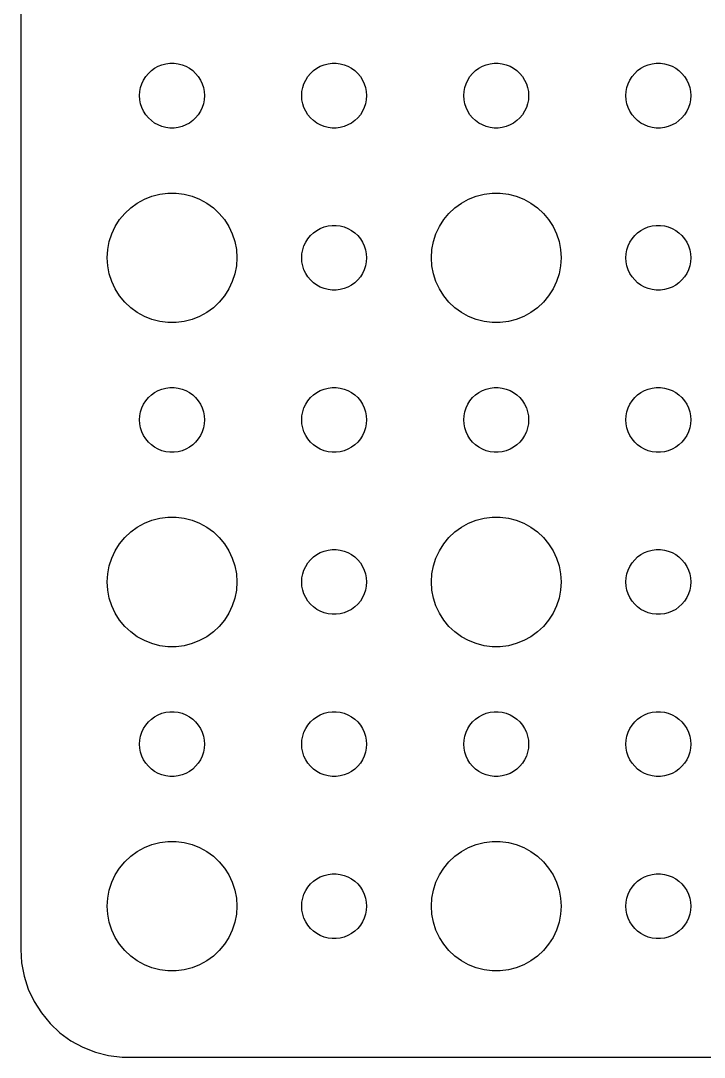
# Model space of a CAD drawing. Header units: metres. Extents: x -134 to 134, y 518 to 1078.
# Drawn here: x -134.5 to -102.87, y 746.01 to 793.97 of the extents above; entities that cross this region are included whole.
import ezdxf

# ---------------------------------------------------------------- set-up
doc = ezdxf.new("R2010")
doc.units = ezdxf.units.M

msp = doc.modelspace()

# ---------------------------------------------------------------- linework, layer by layer
for p, q in [((-134.5, 845), (-134.5, 751)), ((-128.456, 791.656), (-128.304, 791.766)), ((-128.304, 791.766), (-128.139, 791.857)), ((-128.139, 791.857), (-127.964, 791.927)), ((-127.964, 791.927), (-127.781, 791.973)), ((-127.781, 791.973), (-127.594, 791.997)), ((-127.594, 791.997), (-127.406, 791.997)), ((-127.406, 791.997), (-127.219, 791.973)), ((-127.219, 791.973), (-127.036, 791.927)), ((-127.036, 791.927), (-126.861, 791.857)), ((-126.861, 791.857), (-126.696, 791.766)), ((-126.696, 791.766), (-126.544, 791.656)), ((-120.956, 791.656), (-120.804, 791.766)), ((-120.804, 791.766), (-120.639, 791.857)), ((-120.639, 791.857), (-120.464, 791.927)), ((-120.464, 791.927), (-120.281, 791.973)), ((-120.281, 791.973), (-120.094, 791.997)), ((-120.094, 791.997), (-119.906, 791.997)), ((-119.906, 791.997), (-119.719, 791.973)), ((-119.719, 791.973), (-119.536, 791.927)), ((-119.536, 791.927), (-119.361, 791.857)), ((-119.361, 791.857), (-119.196, 791.766)), ((-119.196, 791.766), (-119.044, 791.656)), ((-113.456, 791.656), (-113.304, 791.766)), ((-113.304, 791.766), (-113.139, 791.857)), ((-113.139, 791.857), (-112.964, 791.927)), ((-112.964, 791.927), (-112.781, 791.973)), ((-112.781, 791.973), (-112.594, 791.997)), ((-112.594, 791.997), (-112.406, 791.997)), ((-112.406, 791.997), (-112.219, 791.973)), ((-112.219, 791.973), (-112.036, 791.927)), ((-112.036, 791.927), (-111.861, 791.857)), ((-111.861, 791.857), (-111.696, 791.766)), ((-111.696, 791.766), (-111.544, 791.656)), ((-105.956, 791.656), (-105.804, 791.766)), ((-105.804, 791.766), (-105.639, 791.857)), ((-105.639, 791.857), (-105.464, 791.927)), ((-105.464, 791.927), (-105.281, 791.973)), ((-105.281, 791.973), (-105.094, 791.997)), ((-105.094, 791.997), (-104.906, 791.997)), ((-104.906, 791.997), (-104.719, 791.973)), ((-104.719, 791.973), (-104.536, 791.927)), ((-104.536, 791.927), (-104.361, 791.857)), ((-104.361, 791.857), (-104.196, 791.766)), ((-104.196, 791.766), (-104.044, 791.656)), ((-128.814, 791.223), (-128.714, 791.382)), ((-128.714, 791.382), (-128.593, 791.527)), ((-128.593, 791.527), (-128.456, 791.656)), ((-126.544, 791.656), (-126.407, 791.527)), ((-126.407, 791.527), (-126.286, 791.382)), ((-126.286, 791.382), (-126.186, 791.223)), ((-121.314, 791.223), (-121.214, 791.382)), ((-121.214, 791.382), (-121.093, 791.527)), ((-121.093, 791.527), (-120.956, 791.656)), ((-119.044, 791.656), (-118.907, 791.527)), ((-118.907, 791.527), (-118.786, 791.382)), ((-118.786, 791.382), (-118.686, 791.223)), ((-113.814, 791.223), (-113.714, 791.382)), ((-113.714, 791.382), (-113.593, 791.527)), ((-113.593, 791.527), (-113.456, 791.656)), ((-111.544, 791.656), (-111.407, 791.527)), ((-111.407, 791.527), (-111.286, 791.382)), ((-111.286, 791.382), (-111.186, 791.223)), ((-106.314, 791.223), (-106.214, 791.382)), ((-106.214, 791.382), (-106.093, 791.527)), ((-106.093, 791.527), (-105.956, 791.656)), ((-104.044, 791.656), (-103.907, 791.527)), ((-103.907, 791.527), (-103.786, 791.382)), ((-103.786, 791.382), (-103.686, 791.223)), ((-128.988, 790.688), (-128.953, 790.873)), ((-128.953, 790.873), (-128.895, 791.052)), ((-128.895, 791.052), (-128.814, 791.223)), ((-126.186, 791.223), (-126.105, 791.052)), ((-126.105, 791.052), (-126.047, 790.873)), ((-126.047, 790.873), (-126.012, 790.688)), ((-121.488, 790.688), (-121.453, 790.873)), ((-121.453, 790.873), (-121.395, 791.052)), ((-121.395, 791.052), (-121.314, 791.223)), ((-118.686, 791.223), (-118.605, 791.052)), ((-118.605, 791.052), (-118.547, 790.873)), ((-118.547, 790.873), (-118.512, 790.688)), ((-113.988, 790.688), (-113.953, 790.873)), ((-113.953, 790.873), (-113.895, 791.052)), ((-113.895, 791.052), (-113.814, 791.223)), ((-111.186, 791.223), (-111.105, 791.052)), ((-111.105, 791.052), (-111.047, 790.873)), ((-111.047, 790.873), (-111.012, 790.688)), ((-106.488, 790.688), (-106.453, 790.873)), ((-106.453, 790.873), (-106.395, 791.052)), ((-106.395, 791.052), (-106.314, 791.223)), ((-103.686, 791.223), (-103.605, 791.052)), ((-103.605, 791.052), (-103.547, 790.873)), ((-103.547, 790.873), (-103.512, 790.688)), ((-129, 790.5), (-128.988, 790.688)), ((-128.988, 790.312), (-129, 790.5)), ((-126.012, 790.688), (-126, 790.5)), ((-126, 790.5), (-126.012, 790.312)), ((-121.5, 790.5), (-121.488, 790.688)), ((-121.488, 790.312), (-121.5, 790.5)), ((-118.512, 790.688), (-118.5, 790.5)), ((-118.5, 790.5), (-118.512, 790.312)), ((-114, 790.5), (-113.988, 790.688)), ((-113.988, 790.312), (-114, 790.5)), ((-111.012, 790.688), (-111, 790.5)), ((-111, 790.5), (-111.012, 790.312)), ((-106.5, 790.5), (-106.488, 790.688)), ((-106.488, 790.312), (-106.5, 790.5)), ((-103.512, 790.688), (-103.5, 790.5)), ((-103.5, 790.5), (-103.512, 790.312)), ((-128.953, 790.127), (-128.988, 790.312)), ((-128.895, 789.948), (-128.953, 790.127)), ((-128.814, 789.777), (-128.895, 789.948)), ((-126.105, 789.948), (-126.186, 789.777)), ((-126.047, 790.127), (-126.105, 789.948)), ((-126.012, 790.312), (-126.047, 790.127)), ((-121.453, 790.127), (-121.488, 790.312)), ((-121.395, 789.948), (-121.453, 790.127)), ((-121.314, 789.777), (-121.395, 789.948)), ((-118.605, 789.948), (-118.686, 789.777)), ((-118.547, 790.127), (-118.605, 789.948)), ((-118.512, 790.312), (-118.547, 790.127)), ((-113.953, 790.127), (-113.988, 790.312)), ((-113.895, 789.948), (-113.953, 790.127)), ((-113.814, 789.777), (-113.895, 789.948)), ((-111.105, 789.948), (-111.186, 789.777)), ((-111.047, 790.127), (-111.105, 789.948)), ((-111.012, 790.312), (-111.047, 790.127)), ((-106.453, 790.127), (-106.488, 790.312)), ((-106.395, 789.948), (-106.453, 790.127)), ((-106.314, 789.777), (-106.395, 789.948)), ((-103.605, 789.948), (-103.686, 789.777)), ((-103.547, 790.127), (-103.605, 789.948)), ((-103.512, 790.312), (-103.547, 790.127)), ((-128.714, 789.618), (-128.814, 789.777)), ((-128.593, 789.473), (-128.714, 789.618)), ((-128.456, 789.344), (-128.593, 789.473)), ((-126.407, 789.473), (-126.544, 789.344)), ((-126.286, 789.618), (-126.407, 789.473)), ((-126.186, 789.777), (-126.286, 789.618)), ((-121.214, 789.618), (-121.314, 789.777)), ((-121.093, 789.473), (-121.214, 789.618)), ((-120.956, 789.344), (-121.093, 789.473)), ((-118.907, 789.473), (-119.044, 789.344)), ((-118.786, 789.618), (-118.907, 789.473)), ((-118.686, 789.777), (-118.786, 789.618)), ((-113.714, 789.618), (-113.814, 789.777)), ((-113.593, 789.473), (-113.714, 789.618)), ((-113.456, 789.344), (-113.593, 789.473)), ((-111.407, 789.473), (-111.544, 789.344)), ((-111.286, 789.618), (-111.407, 789.473)), ((-111.186, 789.777), (-111.286, 789.618)), ((-106.214, 789.618), (-106.314, 789.777)), ((-106.093, 789.473), (-106.214, 789.618)), ((-105.956, 789.344), (-106.093, 789.473)), ((-103.907, 789.473), (-104.044, 789.344)), ((-103.786, 789.618), (-103.907, 789.473)), ((-103.686, 789.777), (-103.786, 789.618)), ((-128.304, 789.234), (-128.456, 789.344)), ((-128.139, 789.143), (-128.304, 789.234)), ((-127.964, 789.073), (-128.139, 789.143)), ((-127.781, 789.027), (-127.964, 789.073)), ((-127.594, 789.003), (-127.781, 789.027)), ((-127.406, 789.003), (-127.594, 789.003)), ((-127.219, 789.027), (-127.406, 789.003)), ((-127.036, 789.073), (-127.219, 789.027)), ((-126.861, 789.143), (-127.036, 789.073)), ((-126.696, 789.234), (-126.861, 789.143)), ((-126.544, 789.344), (-126.696, 789.234)), ((-120.804, 789.234), (-120.956, 789.344)), ((-120.639, 789.143), (-120.804, 789.234)), ((-120.464, 789.073), (-120.639, 789.143)), ((-120.281, 789.027), (-120.464, 789.073)), ((-120.094, 789.003), (-120.281, 789.027)), ((-119.906, 789.003), (-120.094, 789.003)), ((-119.719, 789.027), (-119.906, 789.003)), ((-119.536, 789.073), (-119.719, 789.027)), ((-119.361, 789.143), (-119.536, 789.073)), ((-119.196, 789.234), (-119.361, 789.143)), ((-119.044, 789.344), (-119.196, 789.234)), ((-113.304, 789.234), (-113.456, 789.344)), ((-113.139, 789.143), (-113.304, 789.234)), ((-112.964, 789.073), (-113.139, 789.143)), ((-112.781, 789.027), (-112.964, 789.073)), ((-112.594, 789.003), (-112.781, 789.027)), ((-112.406, 789.003), (-112.594, 789.003)), ((-112.219, 789.027), (-112.406, 789.003)), ((-112.036, 789.073), (-112.219, 789.027)), ((-111.861, 789.143), (-112.036, 789.073)), ((-111.696, 789.234), (-111.861, 789.143)), ((-111.544, 789.344), (-111.696, 789.234)), ((-105.804, 789.234), (-105.956, 789.344)), ((-105.639, 789.143), (-105.804, 789.234)), ((-105.464, 789.073), (-105.639, 789.143)), ((-105.281, 789.027), (-105.464, 789.073)), ((-105.094, 789.003), (-105.281, 789.027)), ((-104.906, 789.003), (-105.094, 789.003)), ((-104.719, 789.027), (-104.906, 789.003)), ((-104.536, 789.073), (-104.719, 789.027)), ((-104.361, 789.143), (-104.536, 789.073)), ((-104.196, 789.234), (-104.361, 789.143)), ((-104.044, 789.344), (-104.196, 789.234)), ((-129.412, 785.312), (-129.107, 785.533)), ((-129.107, 785.533), (-128.777, 785.714)), ((-128.777, 785.714), (-128.427, 785.853)), ((-128.427, 785.853), (-128.062, 785.947)), ((-128.062, 785.947), (-127.688, 785.994)), ((-127.688, 785.994), (-127.312, 785.994)), ((-127.312, 785.994), (-126.938, 785.947)), ((-126.938, 785.947), (-126.573, 785.853)), ((-126.573, 785.853), (-126.223, 785.714)), ((-126.223, 785.714), (-125.893, 785.533)), ((-125.893, 785.533), (-125.588, 785.312)), ((-114.412, 785.312), (-114.107, 785.533)), ((-114.107, 785.533), (-113.777, 785.714)), ((-113.777, 785.714), (-113.427, 785.853)), ((-113.427, 785.853), (-113.062, 785.947)), ((-113.062, 785.947), (-112.688, 785.994)), ((-112.688, 785.994), (-112.312, 785.994)), ((-112.312, 785.994), (-111.938, 785.947)), ((-111.938, 785.947), (-111.573, 785.853)), ((-111.573, 785.853), (-111.223, 785.714)), ((-111.223, 785.714), (-110.893, 785.533)), ((-110.893, 785.533), (-110.588, 785.312)), ((-129.927, 784.763), (-129.687, 785.054)), ((-129.687, 785.054), (-129.412, 785.312)), ((-125.588, 785.312), (-125.313, 785.054)), ((-125.313, 785.054), (-125.073, 784.763)), ((-114.927, 784.763), (-114.687, 785.054)), ((-114.687, 785.054), (-114.412, 785.312)), ((-110.588, 785.312), (-110.313, 785.054)), ((-110.313, 785.054), (-110.073, 784.763)), ((-130.129, 784.445), (-129.927, 784.763)), ((-125.073, 784.763), (-124.871, 784.445)), ((-115.129, 784.445), (-114.927, 784.763)), ((-110.073, 784.763), (-109.871, 784.445)), ((-130.406, 783.746), (-130.289, 784.104)), ((-130.289, 784.104), (-130.129, 784.445)), ((-124.871, 784.445), (-124.711, 784.104)), ((-124.711, 784.104), (-124.594, 783.746)), ((-121.093, 784.027), (-120.956, 784.156)), ((-120.956, 784.156), (-120.804, 784.266)), ((-120.804, 784.266), (-120.639, 784.357)), ((-120.639, 784.357), (-120.464, 784.427)), ((-120.464, 784.427), (-120.281, 784.473)), ((-120.281, 784.473), (-120.094, 784.497)), ((-120.094, 784.497), (-119.906, 784.497)), ((-119.906, 784.497), (-119.719, 784.473)), ((-119.719, 784.473), (-119.536, 784.427)), ((-119.536, 784.427), (-119.361, 784.357)), ((-119.361, 784.357), (-119.196, 784.266)), ((-119.196, 784.266), (-119.044, 784.156)), ((-119.044, 784.156), (-118.907, 784.027)), ((-115.406, 783.746), (-115.289, 784.104)), ((-115.289, 784.104), (-115.129, 784.445)), ((-109.871, 784.445), (-109.711, 784.104)), ((-109.711, 784.104), (-109.594, 783.746)), ((-106.093, 784.027), (-105.956, 784.156)), ((-105.956, 784.156), (-105.804, 784.266)), ((-105.804, 784.266), (-105.639, 784.357)), ((-105.639, 784.357), (-105.464, 784.427)), ((-105.464, 784.427), (-105.281, 784.473)), ((-105.281, 784.473), (-105.094, 784.497)), ((-105.094, 784.497), (-104.906, 784.497)), ((-104.906, 784.497), (-104.719, 784.473)), ((-104.719, 784.473), (-104.536, 784.427)), ((-104.536, 784.427), (-104.361, 784.357)), ((-104.361, 784.357), (-104.196, 784.266)), ((-104.196, 784.266), (-104.044, 784.156)), ((-104.044, 784.156), (-103.907, 784.027)), ((-130.476, 783.376), (-130.406, 783.746)), ((-124.594, 783.746), (-124.524, 783.376)), ((-121.395, 783.552), (-121.314, 783.723)), ((-121.314, 783.723), (-121.214, 783.882)), ((-121.214, 783.882), (-121.093, 784.027)), ((-118.907, 784.027), (-118.786, 783.882)), ((-118.786, 783.882), (-118.686, 783.723)), ((-118.686, 783.723), (-118.605, 783.552)), ((-115.476, 783.376), (-115.406, 783.746)), ((-109.594, 783.746), (-109.524, 783.376)), ((-106.395, 783.552), (-106.314, 783.723)), ((-106.314, 783.723), (-106.214, 783.882)), ((-106.214, 783.882), (-106.093, 784.027)), ((-103.907, 784.027), (-103.786, 783.882)), ((-103.786, 783.882), (-103.686, 783.723)), ((-103.686, 783.723), (-103.605, 783.552)), ((-130.5, 783), (-130.476, 783.376)), ((-124.524, 783.376), (-124.5, 783)), ((-121.5, 783), (-121.488, 783.188)), ((-121.488, 783.188), (-121.453, 783.373)), ((-121.453, 783.373), (-121.395, 783.552)), ((-118.605, 783.552), (-118.547, 783.373)), ((-118.547, 783.373), (-118.512, 783.188)), ((-118.512, 783.188), (-118.5, 783)), ((-115.5, 783), (-115.476, 783.376)), ((-109.524, 783.376), (-109.5, 783)), ((-106.5, 783), (-106.488, 783.188)), ((-106.488, 783.188), (-106.453, 783.373)), ((-106.453, 783.373), (-106.395, 783.552)), ((-103.605, 783.552), (-103.547, 783.373)), ((-103.547, 783.373), (-103.512, 783.188)), ((-103.512, 783.188), (-103.5, 783)), ((-130.476, 782.624), (-130.5, 783)), ((-124.5, 783), (-124.524, 782.624)), ((-121.488, 782.812), (-121.5, 783)), ((-121.453, 782.627), (-121.488, 782.812)), ((-118.512, 782.812), (-118.547, 782.627)), ((-118.5, 783), (-118.512, 782.812)), ((-115.476, 782.624), (-115.5, 783)), ((-109.5, 783), (-109.524, 782.624)), ((-106.488, 782.812), (-106.5, 783)), ((-106.453, 782.627), (-106.488, 782.812)), ((-103.512, 782.812), (-103.547, 782.627)), ((-103.5, 783), (-103.512, 782.812)), ((-130.406, 782.254), (-130.476, 782.624)), ((-130.289, 781.896), (-130.406, 782.254)), ((-124.594, 782.254), (-124.711, 781.896)), ((-124.524, 782.624), (-124.594, 782.254)), ((-121.395, 782.448), (-121.453, 782.627)), ((-121.314, 782.277), (-121.395, 782.448)), ((-121.214, 782.118), (-121.314, 782.277)), ((-118.686, 782.277), (-118.786, 782.118)), ((-118.605, 782.448), (-118.686, 782.277)), ((-118.547, 782.627), (-118.605, 782.448)), ((-115.406, 782.254), (-115.476, 782.624)), ((-115.289, 781.896), (-115.406, 782.254)), ((-109.594, 782.254), (-109.711, 781.896)), ((-109.524, 782.624), (-109.594, 782.254)), ((-106.395, 782.448), (-106.453, 782.627)), ((-106.314, 782.277), (-106.395, 782.448)), ((-106.214, 782.118), (-106.314, 782.277)), ((-103.686, 782.277), (-103.786, 782.118)), ((-103.605, 782.448), (-103.686, 782.277)), ((-103.547, 782.627), (-103.605, 782.448)), ((-130.129, 781.555), (-130.289, 781.896)), ((-124.711, 781.896), (-124.871, 781.555)), ((-121.093, 781.973), (-121.214, 782.118)), ((-120.956, 781.844), (-121.093, 781.973)), ((-120.804, 781.734), (-120.956, 781.844)), ((-120.639, 781.643), (-120.804, 781.734)), ((-119.196, 781.734), (-119.361, 781.643)), ((-119.044, 781.844), (-119.196, 781.734)), ((-118.907, 781.973), (-119.044, 781.844)), ((-118.786, 782.118), (-118.907, 781.973)), ((-115.129, 781.555), (-115.289, 781.896)), ((-109.711, 781.896), (-109.871, 781.555)), ((-106.093, 781.973), (-106.214, 782.118)), ((-105.956, 781.844), (-106.093, 781.973)), ((-105.804, 781.734), (-105.956, 781.844)), ((-105.639, 781.643), (-105.804, 781.734)), ((-104.196, 781.734), (-104.361, 781.643)), ((-104.044, 781.844), (-104.196, 781.734)), ((-103.907, 781.973), (-104.044, 781.844)), ((-103.786, 782.118), (-103.907, 781.973)), ((-129.927, 781.237), (-130.129, 781.555)), ((-129.687, 780.946), (-129.927, 781.237)), ((-125.073, 781.237), (-125.313, 780.946)), ((-124.871, 781.555), (-125.073, 781.237)), ((-120.464, 781.573), (-120.639, 781.643)), ((-120.281, 781.527), (-120.464, 781.573)), ((-120.094, 781.503), (-120.281, 781.527)), ((-119.906, 781.503), (-120.094, 781.503)), ((-119.719, 781.527), (-119.906, 781.503)), ((-119.536, 781.573), (-119.719, 781.527)), ((-119.361, 781.643), (-119.536, 781.573)), ((-114.927, 781.237), (-115.129, 781.555)), ((-114.687, 780.946), (-114.927, 781.237)), ((-110.073, 781.237), (-110.313, 780.946)), ((-109.871, 781.555), (-110.073, 781.237)), ((-105.464, 781.573), (-105.639, 781.643)), ((-105.281, 781.527), (-105.464, 781.573)), ((-105.094, 781.503), (-105.281, 781.527)), ((-104.906, 781.503), (-105.094, 781.503)), ((-104.719, 781.527), (-104.906, 781.503)), ((-104.536, 781.573), (-104.719, 781.527)), ((-104.361, 781.643), (-104.536, 781.573)), ((-129.412, 780.688), (-129.687, 780.946)), ((-125.313, 780.946), (-125.588, 780.688)), ((-114.412, 780.688), (-114.687, 780.946)), ((-110.313, 780.946), (-110.588, 780.688)), ((-129.107, 780.467), (-129.412, 780.688)), ((-128.777, 780.286), (-129.107, 780.467)), ((-128.427, 780.147), (-128.777, 780.286)), ((-126.223, 780.286), (-126.573, 780.147)), ((-125.893, 780.467), (-126.223, 780.286)), ((-125.588, 780.688), (-125.893, 780.467)), ((-114.107, 780.467), (-114.412, 780.688)), ((-113.777, 780.286), (-114.107, 780.467)), ((-113.427, 780.147), (-113.777, 780.286)), ((-111.223, 780.286), (-111.573, 780.147)), ((-110.893, 780.467), (-111.223, 780.286)), ((-110.588, 780.688), (-110.893, 780.467)), ((-128.062, 780.053), (-128.427, 780.147)), ((-127.688, 780.006), (-128.062, 780.053)), ((-127.312, 780.006), (-127.688, 780.006)), ((-126.938, 780.053), (-127.312, 780.006)), ((-126.573, 780.147), (-126.938, 780.053)), ((-113.062, 780.053), (-113.427, 780.147)), ((-112.688, 780.006), (-113.062, 780.053)), ((-112.312, 780.006), (-112.688, 780.006)), ((-111.938, 780.053), (-112.312, 780.006)), ((-111.573, 780.147), (-111.938, 780.053)), ((-128.139, 776.857), (-127.964, 776.927)), ((-127.964, 776.927), (-127.781, 776.973)), ((-127.781, 776.973), (-127.594, 776.997)), ((-127.594, 776.997), (-127.406, 776.997)), ((-127.406, 776.997), (-127.219, 776.973)), ((-127.219, 776.973), (-127.036, 776.927)), ((-127.036, 776.927), (-126.861, 776.857)), ((-120.639, 776.857), (-120.464, 776.927)), ((-120.464, 776.927), (-120.281, 776.973)), ((-120.281, 776.973), (-120.094, 776.997)), ((-120.094, 776.997), (-119.906, 776.997)), ((-119.906, 776.997), (-119.719, 776.973)), ((-119.719, 776.973), (-119.536, 776.927)), ((-119.536, 776.927), (-119.361, 776.857)), ((-113.139, 776.857), (-112.964, 776.927)), ((-112.964, 776.927), (-112.781, 776.973)), ((-112.781, 776.973), (-112.594, 776.997)), ((-112.594, 776.997), (-112.406, 776.997)), ((-112.406, 776.997), (-112.219, 776.973)), ((-112.219, 776.973), (-112.036, 776.927)), ((-112.036, 776.927), (-111.861, 776.857)), ((-105.639, 776.857), (-105.464, 776.927)), ((-105.464, 776.927), (-105.281, 776.973)), ((-105.281, 776.973), (-105.094, 776.997)), ((-105.094, 776.997), (-104.906, 776.997)), ((-104.906, 776.997), (-104.719, 776.973)), ((-104.719, 776.973), (-104.536, 776.927)), ((-104.536, 776.927), (-104.361, 776.857)), ((-128.714, 776.382), (-128.593, 776.527)), ((-128.593, 776.527), (-128.456, 776.656)), ((-128.456, 776.656), (-128.304, 776.766)), ((-128.304, 776.766), (-128.139, 776.857)), ((-126.861, 776.857), (-126.696, 776.766)), ((-126.696, 776.766), (-126.544, 776.656)), ((-126.544, 776.656), (-126.407, 776.527)), ((-126.407, 776.527), (-126.286, 776.382)), ((-121.214, 776.382), (-121.093, 776.527)), ((-121.093, 776.527), (-120.956, 776.656)), ((-120.956, 776.656), (-120.804, 776.766)), ((-120.804, 776.766), (-120.639, 776.857)), ((-119.361, 776.857), (-119.196, 776.766)), ((-119.196, 776.766), (-119.044, 776.656)), ((-119.044, 776.656), (-118.907, 776.527)), ((-118.907, 776.527), (-118.786, 776.382)), ((-113.714, 776.382), (-113.593, 776.527)), ((-113.593, 776.527), (-113.456, 776.656)), ((-113.456, 776.656), (-113.304, 776.766)), ((-113.304, 776.766), (-113.139, 776.857)), ((-111.861, 776.857), (-111.696, 776.766)), ((-111.696, 776.766), (-111.544, 776.656)), ((-111.544, 776.656), (-111.407, 776.527)), ((-111.407, 776.527), (-111.286, 776.382)), ((-106.214, 776.382), (-106.093, 776.527)), ((-106.093, 776.527), (-105.956, 776.656)), ((-105.956, 776.656), (-105.804, 776.766)), ((-105.804, 776.766), (-105.639, 776.857)), ((-104.361, 776.857), (-104.196, 776.766)), ((-104.196, 776.766), (-104.044, 776.656)), ((-104.044, 776.656), (-103.907, 776.527)), ((-103.907, 776.527), (-103.786, 776.382)), ((-128.953, 775.873), (-128.895, 776.052)), ((-128.895, 776.052), (-128.814, 776.223)), ((-128.814, 776.223), (-128.714, 776.382)), ((-126.286, 776.382), (-126.186, 776.223)), ((-126.186, 776.223), (-126.105, 776.052)), ((-126.105, 776.052), (-126.047, 775.873)), ((-121.453, 775.873), (-121.395, 776.052)), ((-121.395, 776.052), (-121.314, 776.223)), ((-121.314, 776.223), (-121.214, 776.382)), ((-118.786, 776.382), (-118.686, 776.223)), ((-118.686, 776.223), (-118.605, 776.052)), ((-118.605, 776.052), (-118.547, 775.873)), ((-113.953, 775.873), (-113.895, 776.052)), ((-113.895, 776.052), (-113.814, 776.223)), ((-113.814, 776.223), (-113.714, 776.382)), ((-111.286, 776.382), (-111.186, 776.223)), ((-111.186, 776.223), (-111.105, 776.052)), ((-111.105, 776.052), (-111.047, 775.873)), ((-106.453, 775.873), (-106.395, 776.052)), ((-106.395, 776.052), (-106.314, 776.223)), ((-106.314, 776.223), (-106.214, 776.382)), ((-103.786, 776.382), (-103.686, 776.223)), ((-103.686, 776.223), (-103.605, 776.052)), ((-103.605, 776.052), (-103.547, 775.873)), ((-129, 775.5), (-128.988, 775.688)), ((-128.988, 775.312), (-129, 775.5)), ((-128.988, 775.688), (-128.953, 775.873)), ((-126.047, 775.873), (-126.012, 775.688)), ((-126.012, 775.688), (-126, 775.5)), ((-126, 775.5), (-126.012, 775.312)), ((-121.5, 775.5), (-121.488, 775.688)), ((-121.488, 775.312), (-121.5, 775.5)), ((-121.488, 775.688), (-121.453, 775.873)), ((-118.547, 775.873), (-118.512, 775.688)), ((-118.512, 775.688), (-118.5, 775.5)), ((-118.5, 775.5), (-118.512, 775.312)), ((-114, 775.5), (-113.988, 775.688)), ((-113.988, 775.312), (-114, 775.5)), ((-113.988, 775.688), (-113.953, 775.873)), ((-111.047, 775.873), (-111.012, 775.688)), ((-111.012, 775.688), (-111, 775.5)), ((-111, 775.5), (-111.012, 775.312)), ((-106.5, 775.5), (-106.488, 775.688)), ((-106.488, 775.312), (-106.5, 775.5)), ((-106.488, 775.688), (-106.453, 775.873)), ((-103.547, 775.873), (-103.512, 775.688)), ((-103.512, 775.688), (-103.5, 775.5)), ((-103.5, 775.5), (-103.512, 775.312)), ((-128.953, 775.127), (-128.988, 775.312)), ((-128.895, 774.948), (-128.953, 775.127)), ((-126.047, 775.127), (-126.105, 774.948)), ((-126.012, 775.312), (-126.047, 775.127)), ((-121.453, 775.127), (-121.488, 775.312)), ((-121.395, 774.948), (-121.453, 775.127)), ((-118.547, 775.127), (-118.605, 774.948)), ((-118.512, 775.312), (-118.547, 775.127)), ((-113.953, 775.127), (-113.988, 775.312)), ((-113.895, 774.948), (-113.953, 775.127)), ((-111.047, 775.127), (-111.105, 774.948)), ((-111.012, 775.312), (-111.047, 775.127)), ((-106.453, 775.127), (-106.488, 775.312)), ((-106.395, 774.948), (-106.453, 775.127)), ((-103.547, 775.127), (-103.605, 774.948)), ((-103.512, 775.312), (-103.547, 775.127)), ((-128.814, 774.777), (-128.895, 774.948)), ((-128.714, 774.618), (-128.814, 774.777)), ((-128.593, 774.473), (-128.714, 774.618)), ((-126.286, 774.618), (-126.407, 774.473)), ((-126.186, 774.777), (-126.286, 774.618)), ((-126.105, 774.948), (-126.186, 774.777)), ((-121.314, 774.777), (-121.395, 774.948)), ((-121.214, 774.618), (-121.314, 774.777)), ((-121.093, 774.473), (-121.214, 774.618)), ((-118.786, 774.618), (-118.907, 774.473)), ((-118.686, 774.777), (-118.786, 774.618)), ((-118.605, 774.948), (-118.686, 774.777)), ((-113.814, 774.777), (-113.895, 774.948)), ((-113.714, 774.618), (-113.814, 774.777)), ((-113.593, 774.473), (-113.714, 774.618)), ((-111.286, 774.618), (-111.407, 774.473)), ((-111.186, 774.777), (-111.286, 774.618)), ((-111.105, 774.948), (-111.186, 774.777)), ((-106.314, 774.777), (-106.395, 774.948)), ((-106.214, 774.618), (-106.314, 774.777)), ((-106.093, 774.473), (-106.214, 774.618)), ((-103.786, 774.618), (-103.907, 774.473)), ((-103.686, 774.777), (-103.786, 774.618)), ((-103.605, 774.948), (-103.686, 774.777)), ((-128.456, 774.344), (-128.593, 774.473)), ((-128.304, 774.234), (-128.456, 774.344)), ((-128.139, 774.143), (-128.304, 774.234)), ((-127.964, 774.073), (-128.139, 774.143)), ((-127.781, 774.027), (-127.964, 774.073)), ((-127.594, 774.003), (-127.781, 774.027)), ((-127.219, 774.027), (-127.406, 774.003)), ((-127.036, 774.073), (-127.219, 774.027)), ((-126.861, 774.143), (-127.036, 774.073)), ((-126.696, 774.234), (-126.861, 774.143)), ((-126.544, 774.344), (-126.696, 774.234)), ((-126.407, 774.473), (-126.544, 774.344)), ((-120.956, 774.344), (-121.093, 774.473)), ((-120.804, 774.234), (-120.956, 774.344)), ((-120.639, 774.143), (-120.804, 774.234)), ((-120.464, 774.073), (-120.639, 774.143)), ((-120.281, 774.027), (-120.464, 774.073)), ((-120.094, 774.003), (-120.281, 774.027)), ((-119.719, 774.027), (-119.906, 774.003)), ((-119.536, 774.073), (-119.719, 774.027)), ((-119.361, 774.143), (-119.536, 774.073)), ((-119.196, 774.234), (-119.361, 774.143)), ((-119.044, 774.344), (-119.196, 774.234)), ((-118.907, 774.473), (-119.044, 774.344)), ((-113.456, 774.344), (-113.593, 774.473)), ((-113.304, 774.234), (-113.456, 774.344)), ((-113.139, 774.143), (-113.304, 774.234)), ((-112.964, 774.073), (-113.139, 774.143)), ((-112.781, 774.027), (-112.964, 774.073)), ((-112.594, 774.003), (-112.781, 774.027)), ((-112.219, 774.027), (-112.406, 774.003)), ((-112.036, 774.073), (-112.219, 774.027)), ((-111.861, 774.143), (-112.036, 774.073)), ((-111.696, 774.234), (-111.861, 774.143)), ((-111.544, 774.344), (-111.696, 774.234)), ((-111.407, 774.473), (-111.544, 774.344)), ((-105.956, 774.344), (-106.093, 774.473)), ((-105.804, 774.234), (-105.956, 774.344)), ((-105.639, 774.143), (-105.804, 774.234)), ((-105.464, 774.073), (-105.639, 774.143)), ((-105.281, 774.027), (-105.464, 774.073)), ((-105.094, 774.003), (-105.281, 774.027)), ((-104.719, 774.027), (-104.906, 774.003)), ((-104.536, 774.073), (-104.719, 774.027)), ((-104.361, 774.143), (-104.536, 774.073)), ((-104.196, 774.234), (-104.361, 774.143)), ((-104.044, 774.344), (-104.196, 774.234)), ((-103.907, 774.473), (-104.044, 774.344)), ((-127.406, 774.003), (-127.594, 774.003)), ((-119.906, 774.003), (-120.094, 774.003)), ((-112.406, 774.003), (-112.594, 774.003)), ((-104.906, 774.003), (-105.094, 774.003)), ((-129.107, 770.533), (-128.777, 770.714)), ((-128.777, 770.714), (-128.427, 770.853)), ((-128.427, 770.853), (-128.062, 770.947)), ((-128.062, 770.947), (-127.688, 770.994)), ((-127.688, 770.994), (-127.312, 770.994)), ((-127.312, 770.994), (-126.938, 770.947)), ((-126.938, 770.947), (-126.573, 770.853)), ((-126.573, 770.853), (-126.223, 770.714)), ((-126.223, 770.714), (-125.893, 770.533)), ((-114.107, 770.533), (-113.777, 770.714)), ((-113.777, 770.714), (-113.427, 770.853)), ((-113.427, 770.853), (-113.062, 770.947)), ((-113.062, 770.947), (-112.688, 770.994)), ((-112.688, 770.994), (-112.312, 770.994)), ((-112.312, 770.994), (-111.938, 770.947)), ((-111.938, 770.947), (-111.573, 770.853)), ((-111.573, 770.853), (-111.223, 770.714)), ((-111.223, 770.714), (-110.893, 770.533)), ((-129.687, 770.054), (-129.412, 770.312)), ((-129.412, 770.312), (-129.107, 770.533)), ((-125.893, 770.533), (-125.588, 770.312)), ((-125.588, 770.312), (-125.313, 770.054)), ((-114.687, 770.054), (-114.412, 770.312)), ((-114.412, 770.312), (-114.107, 770.533)), ((-110.893, 770.533), (-110.588, 770.312)), ((-110.588, 770.312), (-110.313, 770.054)), ((-130.129, 769.445), (-129.927, 769.763)), ((-129.927, 769.763), (-129.687, 770.054)), ((-125.313, 770.054), (-125.073, 769.763)), ((-125.073, 769.763), (-124.871, 769.445)), ((-115.129, 769.445), (-114.927, 769.763)), ((-114.927, 769.763), (-114.687, 770.054)), ((-110.313, 770.054), (-110.073, 769.763)), ((-110.073, 769.763), (-109.871, 769.445)), ((-130.289, 769.104), (-130.129, 769.445)), ((-124.871, 769.445), (-124.711, 769.104)), ((-120.956, 769.156), (-120.804, 769.266)), ((-120.804, 769.266), (-120.639, 769.357)), ((-120.639, 769.357), (-120.464, 769.427)), ((-120.464, 769.427), (-120.281, 769.473)), ((-120.281, 769.473), (-120.094, 769.497)), ((-120.094, 769.497), (-119.906, 769.497)), ((-119.906, 769.497), (-119.719, 769.473)), ((-119.719, 769.473), (-119.536, 769.427)), ((-119.536, 769.427), (-119.361, 769.357)), ((-119.361, 769.357), (-119.196, 769.266)), ((-119.196, 769.266), (-119.044, 769.156)), ((-115.289, 769.104), (-115.129, 769.445)), ((-109.871, 769.445), (-109.711, 769.104)), ((-105.956, 769.156), (-105.804, 769.266)), ((-105.804, 769.266), (-105.639, 769.357)), ((-105.639, 769.357), (-105.464, 769.427)), ((-105.464, 769.427), (-105.281, 769.473)), ((-105.281, 769.473), (-105.094, 769.497)), ((-105.094, 769.497), (-104.906, 769.497)), ((-104.906, 769.497), (-104.719, 769.473)), ((-104.719, 769.473), (-104.536, 769.427)), ((-104.536, 769.427), (-104.361, 769.357)), ((-104.361, 769.357), (-104.196, 769.266)), ((-104.196, 769.266), (-104.044, 769.156)), ((-130.476, 768.376), (-130.406, 768.746)), ((-130.406, 768.746), (-130.289, 769.104)), ((-124.711, 769.104), (-124.594, 768.746)), ((-124.594, 768.746), (-124.524, 768.376)), ((-121.314, 768.723), (-121.214, 768.882)), ((-121.214, 768.882), (-121.093, 769.027)), ((-121.093, 769.027), (-120.956, 769.156)), ((-119.044, 769.156), (-118.907, 769.027)), ((-118.907, 769.027), (-118.786, 768.882)), ((-118.786, 768.882), (-118.686, 768.723)), ((-115.476, 768.376), (-115.406, 768.746)), ((-115.406, 768.746), (-115.289, 769.104)), ((-109.711, 769.104), (-109.594, 768.746)), ((-109.594, 768.746), (-109.524, 768.376)), ((-106.314, 768.723), (-106.214, 768.882)), ((-106.214, 768.882), (-106.093, 769.027)), ((-106.093, 769.027), (-105.956, 769.156)), ((-104.044, 769.156), (-103.907, 769.027)), ((-103.907, 769.027), (-103.786, 768.882)), ((-103.786, 768.882), (-103.686, 768.723)), ((-130.5, 768), (-130.476, 768.376)), ((-124.524, 768.376), (-124.5, 768)), ((-121.488, 768.188), (-121.453, 768.373)), ((-121.453, 768.373), (-121.395, 768.552)), ((-121.395, 768.552), (-121.314, 768.723)), ((-118.686, 768.723), (-118.605, 768.552)), ((-118.605, 768.552), (-118.547, 768.373)), ((-118.547, 768.373), (-118.512, 768.188)), ((-115.5, 768), (-115.476, 768.376)), ((-109.524, 768.376), (-109.5, 768)), ((-106.488, 768.188), (-106.453, 768.373)), ((-106.453, 768.373), (-106.395, 768.552)), ((-106.395, 768.552), (-106.314, 768.723)), ((-103.686, 768.723), (-103.605, 768.552)), ((-103.605, 768.552), (-103.547, 768.373)), ((-103.547, 768.373), (-103.512, 768.188)), ((-130.476, 767.624), (-130.5, 768)), ((-124.5, 768), (-124.524, 767.624)), ((-121.5, 768), (-121.488, 768.188)), ((-121.488, 767.812), (-121.5, 768)), ((-121.453, 767.627), (-121.488, 767.812)), ((-118.512, 767.812), (-118.547, 767.627)), ((-118.512, 768.188), (-118.5, 768)), ((-118.5, 768), (-118.512, 767.812)), ((-115.476, 767.624), (-115.5, 768)), ((-109.5, 768), (-109.524, 767.624)), ((-106.5, 768), (-106.488, 768.188)), ((-106.488, 767.812), (-106.5, 768)), ((-106.453, 767.627), (-106.488, 767.812)), ((-103.512, 767.812), (-103.547, 767.627)), ((-103.512, 768.188), (-103.5, 768)), ((-103.5, 768), (-103.512, 767.812)), ((-130.406, 767.254), (-130.476, 767.624)), ((-124.524, 767.624), (-124.594, 767.254)), ((-121.395, 767.448), (-121.453, 767.627)), ((-121.314, 767.277), (-121.395, 767.448)), ((-118.605, 767.448), (-118.686, 767.277)), ((-118.547, 767.627), (-118.605, 767.448)), ((-115.406, 767.254), (-115.476, 767.624)), ((-109.524, 767.624), (-109.594, 767.254)), ((-106.395, 767.448), (-106.453, 767.627)), ((-106.314, 767.277), (-106.395, 767.448)), ((-103.605, 767.448), (-103.686, 767.277)), ((-103.547, 767.627), (-103.605, 767.448)), ((-130.289, 766.896), (-130.406, 767.254)), ((-130.129, 766.555), (-130.289, 766.896)), ((-124.711, 766.896), (-124.871, 766.555)), ((-124.594, 767.254), (-124.711, 766.896)), ((-121.214, 767.118), (-121.314, 767.277)), ((-121.093, 766.973), (-121.214, 767.118)), ((-120.956, 766.844), (-121.093, 766.973)), ((-120.804, 766.734), (-120.956, 766.844)), ((-119.044, 766.844), (-119.196, 766.734)), ((-118.907, 766.973), (-119.044, 766.844)), ((-118.786, 767.118), (-118.907, 766.973)), ((-118.686, 767.277), (-118.786, 767.118)), ((-115.289, 766.896), (-115.406, 767.254)), ((-115.129, 766.555), (-115.289, 766.896)), ((-109.711, 766.896), (-109.871, 766.555)), ((-109.594, 767.254), (-109.711, 766.896)), ((-106.214, 767.118), (-106.314, 767.277)), ((-106.093, 766.973), (-106.214, 767.118)), ((-105.956, 766.844), (-106.093, 766.973)), ((-105.804, 766.734), (-105.956, 766.844)), ((-104.044, 766.844), (-104.196, 766.734)), ((-103.907, 766.973), (-104.044, 766.844)), ((-103.786, 767.118), (-103.907, 766.973)), ((-103.686, 767.277), (-103.786, 767.118)), ((-129.927, 766.237), (-130.129, 766.555)), ((-124.871, 766.555), (-125.073, 766.237)), ((-120.639, 766.643), (-120.804, 766.734)), ((-120.464, 766.573), (-120.639, 766.643)), ((-120.281, 766.527), (-120.464, 766.573)), ((-120.094, 766.503), (-120.281, 766.527)), ((-119.906, 766.503), (-120.094, 766.503)), ((-119.719, 766.527), (-119.906, 766.503)), ((-119.536, 766.573), (-119.719, 766.527)), ((-119.361, 766.643), (-119.536, 766.573)), ((-119.196, 766.734), (-119.361, 766.643)), ((-114.927, 766.237), (-115.129, 766.555)), ((-109.871, 766.555), (-110.073, 766.237)), ((-105.639, 766.643), (-105.804, 766.734)), ((-105.464, 766.573), (-105.639, 766.643)), ((-105.281, 766.527), (-105.464, 766.573)), ((-105.094, 766.503), (-105.281, 766.527)), ((-104.906, 766.503), (-105.094, 766.503)), ((-104.719, 766.527), (-104.906, 766.503)), ((-104.536, 766.573), (-104.719, 766.527)), ((-104.361, 766.643), (-104.536, 766.573)), ((-104.196, 766.734), (-104.361, 766.643)), ((-129.687, 765.946), (-129.927, 766.237)), ((-129.412, 765.688), (-129.687, 765.946)), ((-125.313, 765.946), (-125.588, 765.688)), ((-125.073, 766.237), (-125.313, 765.946)), ((-114.687, 765.946), (-114.927, 766.237)), ((-114.412, 765.688), (-114.687, 765.946)), ((-110.313, 765.946), (-110.588, 765.688)), ((-110.073, 766.237), (-110.313, 765.946)), ((-129.107, 765.467), (-129.412, 765.688)), ((-128.777, 765.286), (-129.107, 765.467)), ((-125.893, 765.467), (-126.223, 765.286)), ((-125.588, 765.688), (-125.893, 765.467)), ((-114.107, 765.467), (-114.412, 765.688)), ((-113.777, 765.286), (-114.107, 765.467)), ((-110.893, 765.467), (-111.223, 765.286)), ((-110.588, 765.688), (-110.893, 765.467)), ((-128.427, 765.147), (-128.777, 765.286)), ((-128.062, 765.053), (-128.427, 765.147)), ((-127.688, 765.006), (-128.062, 765.053)), ((-127.312, 765.006), (-127.688, 765.006)), ((-126.938, 765.053), (-127.312, 765.006)), ((-126.573, 765.147), (-126.938, 765.053)), ((-126.223, 765.286), (-126.573, 765.147)), ((-113.427, 765.147), (-113.777, 765.286)), ((-113.062, 765.053), (-113.427, 765.147)), ((-112.688, 765.006), (-113.062, 765.053)), ((-112.312, 765.006), (-112.688, 765.006)), ((-111.938, 765.053), (-112.312, 765.006)), ((-111.573, 765.147), (-111.938, 765.053)), ((-111.223, 765.286), (-111.573, 765.147)), ((-128.593, 761.527), (-128.456, 761.656)), ((-128.456, 761.656), (-128.304, 761.766)), ((-128.304, 761.766), (-128.139, 761.857)), ((-128.139, 761.857), (-127.964, 761.927)), ((-127.964, 761.927), (-127.781, 761.973)), ((-127.781, 761.973), (-127.594, 761.997)), ((-127.594, 761.997), (-127.406, 761.997)), ((-127.406, 761.997), (-127.219, 761.973)), ((-127.219, 761.973), (-127.036, 761.927)), ((-127.036, 761.927), (-126.861, 761.857)), ((-126.861, 761.857), (-126.696, 761.766)), ((-126.696, 761.766), (-126.544, 761.656)), ((-126.544, 761.656), (-126.407, 761.527)), ((-121.093, 761.527), (-120.956, 761.656)), ((-120.956, 761.656), (-120.804, 761.766)), ((-120.804, 761.766), (-120.639, 761.857)), ((-120.639, 761.857), (-120.464, 761.927)), ((-120.464, 761.927), (-120.281, 761.973)), ((-120.281, 761.973), (-120.094, 761.997)), ((-120.094, 761.997), (-119.906, 761.997)), ((-119.906, 761.997), (-119.719, 761.973)), ((-119.719, 761.973), (-119.536, 761.927)), ((-119.536, 761.927), (-119.361, 761.857)), ((-119.361, 761.857), (-119.196, 761.766)), ((-119.196, 761.766), (-119.044, 761.656)), ((-119.044, 761.656), (-118.907, 761.527)), ((-113.593, 761.527), (-113.456, 761.656)), ((-113.456, 761.656), (-113.304, 761.766)), ((-113.304, 761.766), (-113.139, 761.857)), ((-113.139, 761.857), (-112.964, 761.927)), ((-112.964, 761.927), (-112.781, 761.973)), ((-112.781, 761.973), (-112.594, 761.997)), ((-112.594, 761.997), (-112.406, 761.997)), ((-112.406, 761.997), (-112.219, 761.973)), ((-112.219, 761.973), (-112.036, 761.927)), ((-112.036, 761.927), (-111.861, 761.857)), ((-111.861, 761.857), (-111.696, 761.766)), ((-111.696, 761.766), (-111.544, 761.656)), ((-111.544, 761.656), (-111.407, 761.527)), ((-106.093, 761.527), (-105.956, 761.656)), ((-105.956, 761.656), (-105.804, 761.766)), ((-105.804, 761.766), (-105.639, 761.857)), ((-105.639, 761.857), (-105.464, 761.927)), ((-105.464, 761.927), (-105.281, 761.973)), ((-105.281, 761.973), (-105.094, 761.997)), ((-105.094, 761.997), (-104.906, 761.997)), ((-104.906, 761.997), (-104.719, 761.973)), ((-104.719, 761.973), (-104.536, 761.927)), ((-104.536, 761.927), (-104.361, 761.857)), ((-104.361, 761.857), (-104.196, 761.766)), ((-104.196, 761.766), (-104.044, 761.656)), ((-104.044, 761.656), (-103.907, 761.527)), ((-128.895, 761.052), (-128.814, 761.223)), ((-128.814, 761.223), (-128.714, 761.382)), ((-128.714, 761.382), (-128.593, 761.527)), ((-126.407, 761.527), (-126.286, 761.382)), ((-126.286, 761.382), (-126.186, 761.223)), ((-126.186, 761.223), (-126.105, 761.052)), ((-121.395, 761.052), (-121.314, 761.223)), ((-121.314, 761.223), (-121.214, 761.382)), ((-121.214, 761.382), (-121.093, 761.527)), ((-118.907, 761.527), (-118.786, 761.382)), ((-118.786, 761.382), (-118.686, 761.223)), ((-118.686, 761.223), (-118.605, 761.052)), ((-113.895, 761.052), (-113.814, 761.223)), ((-113.814, 761.223), (-113.714, 761.382)), ((-113.714, 761.382), (-113.593, 761.527)), ((-111.407, 761.527), (-111.286, 761.382)), ((-111.286, 761.382), (-111.186, 761.223)), ((-111.186, 761.223), (-111.105, 761.052)), ((-106.395, 761.052), (-106.314, 761.223)), ((-106.314, 761.223), (-106.214, 761.382)), ((-106.214, 761.382), (-106.093, 761.527)), ((-103.907, 761.527), (-103.786, 761.382)), ((-103.786, 761.382), (-103.686, 761.223)), ((-103.686, 761.223), (-103.605, 761.052)), ((-129, 760.5), (-128.988, 760.688)), ((-128.988, 760.688), (-128.953, 760.873)), ((-128.953, 760.873), (-128.895, 761.052)), ((-126.105, 761.052), (-126.047, 760.873)), ((-126.047, 760.873), (-126.012, 760.688)), ((-126.012, 760.688), (-126, 760.5)), ((-121.5, 760.5), (-121.488, 760.688)), ((-121.488, 760.688), (-121.453, 760.873)), ((-121.453, 760.873), (-121.395, 761.052)), ((-118.605, 761.052), (-118.547, 760.873)), ((-118.547, 760.873), (-118.512, 760.688)), ((-118.512, 760.688), (-118.5, 760.5)), ((-114, 760.5), (-113.988, 760.688)), ((-113.988, 760.688), (-113.953, 760.873)), ((-113.953, 760.873), (-113.895, 761.052)), ((-111.105, 761.052), (-111.047, 760.873)), ((-111.047, 760.873), (-111.012, 760.688)), ((-111.012, 760.688), (-111, 760.5)), ((-106.5, 760.5), (-106.488, 760.688)), ((-106.488, 760.688), (-106.453, 760.873)), ((-106.453, 760.873), (-106.395, 761.052)), ((-103.605, 761.052), (-103.547, 760.873)), ((-103.547, 760.873), (-103.512, 760.688)), ((-103.512, 760.688), (-103.5, 760.5)), ((-128.988, 760.312), (-129, 760.5)), ((-128.953, 760.127), (-128.988, 760.312)), ((-128.895, 759.948), (-128.953, 760.127)), ((-126.047, 760.127), (-126.105, 759.948)), ((-126.012, 760.312), (-126.047, 760.127)), ((-126, 760.5), (-126.012, 760.312)), ((-121.488, 760.312), (-121.5, 760.5)), ((-121.453, 760.127), (-121.488, 760.312)), ((-121.395, 759.948), (-121.453, 760.127)), ((-118.547, 760.127), (-118.605, 759.948)), ((-118.512, 760.312), (-118.547, 760.127)), ((-118.5, 760.5), (-118.512, 760.312)), ((-113.988, 760.312), (-114, 760.5)), ((-113.953, 760.127), (-113.988, 760.312)), ((-113.895, 759.948), (-113.953, 760.127)), ((-111.047, 760.127), (-111.105, 759.948)), ((-111.012, 760.312), (-111.047, 760.127)), ((-111, 760.5), (-111.012, 760.312)), ((-106.488, 760.312), (-106.5, 760.5)), ((-106.453, 760.127), (-106.488, 760.312)), ((-106.395, 759.948), (-106.453, 760.127)), ((-103.547, 760.127), (-103.605, 759.948)), ((-103.512, 760.312), (-103.547, 760.127)), ((-103.5, 760.5), (-103.512, 760.312)), ((-128.814, 759.777), (-128.895, 759.948)), ((-128.714, 759.618), (-128.814, 759.777)), ((-126.186, 759.777), (-126.286, 759.618)), ((-126.105, 759.948), (-126.186, 759.777)), ((-121.314, 759.777), (-121.395, 759.948)), ((-121.214, 759.618), (-121.314, 759.777)), ((-118.686, 759.777), (-118.786, 759.618)), ((-118.605, 759.948), (-118.686, 759.777)), ((-113.814, 759.777), (-113.895, 759.948)), ((-113.714, 759.618), (-113.814, 759.777)), ((-111.186, 759.777), (-111.286, 759.618)), ((-111.105, 759.948), (-111.186, 759.777)), ((-106.314, 759.777), (-106.395, 759.948)), ((-106.214, 759.618), (-106.314, 759.777)), ((-103.686, 759.777), (-103.786, 759.618)), ((-103.605, 759.948), (-103.686, 759.777)), ((-128.593, 759.473), (-128.714, 759.618)), ((-128.456, 759.344), (-128.593, 759.473)), ((-128.304, 759.234), (-128.456, 759.344)), ((-128.139, 759.143), (-128.304, 759.234)), ((-126.696, 759.234), (-126.861, 759.143)), ((-126.544, 759.344), (-126.696, 759.234)), ((-126.407, 759.473), (-126.544, 759.344)), ((-126.286, 759.618), (-126.407, 759.473)), ((-121.093, 759.473), (-121.214, 759.618)), ((-120.956, 759.344), (-121.093, 759.473)), ((-120.804, 759.234), (-120.956, 759.344)), ((-120.639, 759.143), (-120.804, 759.234)), ((-119.196, 759.234), (-119.361, 759.143)), ((-119.044, 759.344), (-119.196, 759.234)), ((-118.907, 759.473), (-119.044, 759.344)), ((-118.786, 759.618), (-118.907, 759.473)), ((-113.593, 759.473), (-113.714, 759.618)), ((-113.456, 759.344), (-113.593, 759.473)), ((-113.304, 759.234), (-113.456, 759.344)), ((-113.139, 759.143), (-113.304, 759.234)), ((-111.696, 759.234), (-111.861, 759.143)), ((-111.544, 759.344), (-111.696, 759.234)), ((-111.407, 759.473), (-111.544, 759.344)), ((-111.286, 759.618), (-111.407, 759.473)), ((-106.093, 759.473), (-106.214, 759.618)), ((-105.956, 759.344), (-106.093, 759.473)), ((-105.804, 759.234), (-105.956, 759.344)), ((-105.639, 759.143), (-105.804, 759.234)), ((-104.196, 759.234), (-104.361, 759.143)), ((-104.044, 759.344), (-104.196, 759.234)), ((-103.907, 759.473), (-104.044, 759.344)), ((-103.786, 759.618), (-103.907, 759.473)), ((-127.964, 759.073), (-128.139, 759.143)), ((-127.781, 759.027), (-127.964, 759.073)), ((-127.594, 759.003), (-127.781, 759.027)), ((-127.406, 759.003), (-127.594, 759.003)), ((-127.219, 759.027), (-127.406, 759.003)), ((-127.036, 759.073), (-127.219, 759.027)), ((-126.861, 759.143), (-127.036, 759.073)), ((-120.464, 759.073), (-120.639, 759.143)), ((-120.281, 759.027), (-120.464, 759.073)), ((-120.094, 759.003), (-120.281, 759.027)), ((-119.906, 759.003), (-120.094, 759.003)), ((-119.719, 759.027), (-119.906, 759.003)), ((-119.536, 759.073), (-119.719, 759.027)), ((-119.361, 759.143), (-119.536, 759.073)), ((-112.964, 759.073), (-113.139, 759.143)), ((-112.781, 759.027), (-112.964, 759.073)), ((-112.594, 759.003), (-112.781, 759.027)), ((-112.406, 759.003), (-112.594, 759.003)), ((-112.219, 759.027), (-112.406, 759.003)), ((-112.036, 759.073), (-112.219, 759.027)), ((-111.861, 759.143), (-112.036, 759.073)), ((-105.464, 759.073), (-105.639, 759.143)), ((-105.281, 759.027), (-105.464, 759.073)), ((-105.094, 759.003), (-105.281, 759.027)), ((-104.906, 759.003), (-105.094, 759.003)), ((-104.719, 759.027), (-104.906, 759.003)), ((-104.536, 759.073), (-104.719, 759.027)), ((-104.361, 759.143), (-104.536, 759.073)), ((-128.777, 755.714), (-128.427, 755.853)), ((-128.427, 755.853), (-128.062, 755.947)), ((-128.062, 755.947), (-127.688, 755.994)), ((-127.688, 755.994), (-127.312, 755.994)), ((-127.312, 755.994), (-126.938, 755.947)), ((-126.938, 755.947), (-126.573, 755.853)), ((-126.573, 755.853), (-126.223, 755.714)), ((-113.777, 755.714), (-113.427, 755.853)), ((-113.427, 755.853), (-113.062, 755.947)), ((-113.062, 755.947), (-112.688, 755.994)), ((-112.688, 755.994), (-112.312, 755.994)), ((-112.312, 755.994), (-111.938, 755.947)), ((-111.938, 755.947), (-111.573, 755.853)), ((-111.573, 755.853), (-111.223, 755.714)), ((-129.687, 755.054), (-129.412, 755.312)), ((-129.412, 755.312), (-129.107, 755.533)), ((-129.107, 755.533), (-128.777, 755.714)), ((-126.223, 755.714), (-125.893, 755.533)), ((-125.893, 755.533), (-125.588, 755.312)), ((-125.588, 755.312), (-125.313, 755.054)), ((-114.687, 755.054), (-114.412, 755.312)), ((-114.412, 755.312), (-114.107, 755.533)), ((-114.107, 755.533), (-113.777, 755.714)), ((-111.223, 755.714), (-110.893, 755.533)), ((-110.893, 755.533), (-110.588, 755.312)), ((-110.588, 755.312), (-110.313, 755.054)), ((-129.927, 754.763), (-129.687, 755.054)), ((-125.313, 755.054), (-125.073, 754.763)), ((-114.927, 754.763), (-114.687, 755.054)), ((-110.313, 755.054), (-110.073, 754.763)), ((-130.289, 754.104), (-130.129, 754.445)), ((-130.129, 754.445), (-129.927, 754.763)), ((-125.073, 754.763), (-124.871, 754.445)), ((-124.871, 754.445), (-124.711, 754.104)), ((-120.804, 754.266), (-120.639, 754.357)), ((-120.639, 754.357), (-120.464, 754.427)), ((-120.464, 754.427), (-120.281, 754.473)), ((-120.281, 754.473), (-120.094, 754.497)), ((-120.094, 754.497), (-119.906, 754.497)), ((-119.906, 754.497), (-119.719, 754.473)), ((-119.719, 754.473), (-119.536, 754.427)), ((-119.536, 754.427), (-119.361, 754.357)), ((-119.361, 754.357), (-119.196, 754.266)), ((-115.289, 754.104), (-115.129, 754.445)), ((-115.129, 754.445), (-114.927, 754.763)), ((-110.073, 754.763), (-109.871, 754.445)), ((-109.871, 754.445), (-109.711, 754.104)), ((-105.804, 754.266), (-105.639, 754.357)), ((-105.639, 754.357), (-105.464, 754.427)), ((-105.464, 754.427), (-105.281, 754.473)), ((-105.281, 754.473), (-105.094, 754.497)), ((-105.094, 754.497), (-104.906, 754.497)), ((-104.906, 754.497), (-104.719, 754.473)), ((-104.719, 754.473), (-104.536, 754.427)), ((-104.536, 754.427), (-104.361, 754.357)), ((-104.361, 754.357), (-104.196, 754.266)), ((-130.406, 753.746), (-130.289, 754.104)), ((-124.711, 754.104), (-124.594, 753.746)), ((-121.314, 753.723), (-121.214, 753.882)), ((-121.214, 753.882), (-121.093, 754.027)), ((-121.093, 754.027), (-120.956, 754.156)), ((-120.956, 754.156), (-120.804, 754.266)), ((-119.196, 754.266), (-119.044, 754.156)), ((-119.044, 754.156), (-118.907, 754.027)), ((-118.907, 754.027), (-118.786, 753.882)), ((-118.786, 753.882), (-118.686, 753.723)), ((-115.406, 753.746), (-115.289, 754.104)), ((-109.711, 754.104), (-109.594, 753.746)), ((-106.314, 753.723), (-106.214, 753.882)), ((-106.214, 753.882), (-106.093, 754.027)), ((-106.093, 754.027), (-105.956, 754.156)), ((-105.956, 754.156), (-105.804, 754.266)), ((-104.196, 754.266), (-104.044, 754.156)), ((-104.044, 754.156), (-103.907, 754.027)), ((-103.907, 754.027), (-103.786, 753.882)), ((-103.786, 753.882), (-103.686, 753.723)), ((-130.476, 753.376), (-130.406, 753.746)), ((-124.594, 753.746), (-124.524, 753.376)), ((-121.453, 753.373), (-121.395, 753.552)), ((-121.395, 753.552), (-121.314, 753.723)), ((-118.686, 753.723), (-118.605, 753.552)), ((-118.605, 753.552), (-118.547, 753.373)), ((-115.476, 753.376), (-115.406, 753.746)), ((-109.594, 753.746), (-109.524, 753.376)), ((-106.453, 753.373), (-106.395, 753.552)), ((-106.395, 753.552), (-106.314, 753.723)), ((-103.686, 753.723), (-103.605, 753.552)), ((-103.605, 753.552), (-103.547, 753.373)), ((-130.5, 753), (-130.476, 753.376)), ((-130.476, 752.624), (-130.5, 753)), ((-124.524, 753.376), (-124.5, 753)), ((-124.5, 753), (-124.524, 752.624)), ((-121.5, 753), (-121.488, 753.188)), ((-121.488, 752.812), (-121.5, 753)), ((-121.488, 753.188), (-121.453, 753.373)), ((-118.547, 753.373), (-118.512, 753.188)), ((-118.512, 753.188), (-118.5, 753)), ((-118.5, 753), (-118.512, 752.812)), ((-115.5, 753), (-115.476, 753.376)), ((-115.476, 752.624), (-115.5, 753)), ((-109.524, 753.376), (-109.5, 753)), ((-109.5, 753), (-109.524, 752.624)), ((-106.5, 753), (-106.488, 753.188)), ((-106.488, 752.812), (-106.5, 753)), ((-106.488, 753.188), (-106.453, 753.373)), ((-103.547, 753.373), (-103.512, 753.188)), ((-103.512, 753.188), (-103.5, 753)), ((-103.5, 753), (-103.512, 752.812)), ((-130.406, 752.254), (-130.476, 752.624)), ((-124.524, 752.624), (-124.594, 752.254)), ((-121.453, 752.627), (-121.488, 752.812)), ((-121.395, 752.448), (-121.453, 752.627)), ((-121.314, 752.277), (-121.395, 752.448)), ((-118.605, 752.448), (-118.686, 752.277)), ((-118.547, 752.627), (-118.605, 752.448)), ((-118.512, 752.812), (-118.547, 752.627)), ((-115.406, 752.254), (-115.476, 752.624)), ((-109.524, 752.624), (-109.594, 752.254)), ((-106.453, 752.627), (-106.488, 752.812)), ((-106.395, 752.448), (-106.453, 752.627)), ((-106.314, 752.277), (-106.395, 752.448)), ((-103.605, 752.448), (-103.686, 752.277)), ((-103.547, 752.627), (-103.605, 752.448)), ((-103.512, 752.812), (-103.547, 752.627)), ((-130.289, 751.896), (-130.406, 752.254)), ((-124.594, 752.254), (-124.711, 751.896)), ((-121.214, 752.118), (-121.314, 752.277)), ((-121.093, 751.973), (-121.214, 752.118)), ((-120.956, 751.844), (-121.093, 751.973)), ((-118.907, 751.973), (-119.044, 751.844)), ((-118.786, 752.118), (-118.907, 751.973)), ((-118.686, 752.277), (-118.786, 752.118)), ((-115.289, 751.896), (-115.406, 752.254)), ((-109.594, 752.254), (-109.711, 751.896)), ((-106.214, 752.118), (-106.314, 752.277)), ((-106.093, 751.973), (-106.214, 752.118)), ((-105.956, 751.844), (-106.093, 751.973)), ((-103.907, 751.973), (-104.044, 751.844)), ((-103.786, 752.118), (-103.907, 751.973)), ((-103.686, 752.277), (-103.786, 752.118)), ((-130.129, 751.555), (-130.289, 751.896)), ((-129.927, 751.237), (-130.129, 751.555)), ((-124.871, 751.555), (-125.073, 751.237)), ((-124.711, 751.896), (-124.871, 751.555)), ((-120.804, 751.734), (-120.956, 751.844)), ((-120.639, 751.643), (-120.804, 751.734)), ((-120.464, 751.573), (-120.639, 751.643)), ((-120.281, 751.527), (-120.464, 751.573)), ((-120.094, 751.503), (-120.281, 751.527)), ((-119.906, 751.503), (-120.094, 751.503)), ((-119.719, 751.527), (-119.906, 751.503)), ((-119.536, 751.573), (-119.719, 751.527)), ((-119.361, 751.643), (-119.536, 751.573)), ((-119.196, 751.734), (-119.361, 751.643)), ((-119.044, 751.844), (-119.196, 751.734)), ((-115.129, 751.555), (-115.289, 751.896)), ((-114.927, 751.237), (-115.129, 751.555)), ((-109.871, 751.555), (-110.073, 751.237)), ((-109.711, 751.896), (-109.871, 751.555)), ((-105.804, 751.734), (-105.956, 751.844)), ((-105.639, 751.643), (-105.804, 751.734)), ((-105.464, 751.573), (-105.639, 751.643)), ((-105.281, 751.527), (-105.464, 751.573)), ((-105.094, 751.503), (-105.281, 751.527)), ((-104.906, 751.503), (-105.094, 751.503)), ((-104.719, 751.527), (-104.906, 751.503)), ((-104.536, 751.573), (-104.719, 751.527)), ((-104.361, 751.643), (-104.536, 751.573)), ((-104.196, 751.734), (-104.361, 751.643)), ((-104.044, 751.844), (-104.196, 751.734)), ((-134.5, 751), (-134.461, 750.373)), ((-129.687, 750.946), (-129.927, 751.237)), ((-125.073, 751.237), (-125.313, 750.946)), ((-114.687, 750.946), (-114.927, 751.237)), ((-110.073, 751.237), (-110.313, 750.946)), ((-129.412, 750.688), (-129.687, 750.946)), ((-129.107, 750.467), (-129.412, 750.688)), ((-125.588, 750.688), (-125.893, 750.467)), ((-125.313, 750.946), (-125.588, 750.688)), ((-114.412, 750.688), (-114.687, 750.946)), ((-114.107, 750.467), (-114.412, 750.688)), ((-110.588, 750.688), (-110.893, 750.467)), ((-110.313, 750.946), (-110.588, 750.688)), ((-134.461, 750.373), (-134.343, 749.757)), ((-128.777, 750.286), (-129.107, 750.467)), ((-128.427, 750.147), (-128.777, 750.286)), ((-128.062, 750.053), (-128.427, 750.147)), ((-127.688, 750.006), (-128.062, 750.053)), ((-126.938, 750.053), (-127.312, 750.006)), ((-126.573, 750.147), (-126.938, 750.053)), ((-126.223, 750.286), (-126.573, 750.147)), ((-125.893, 750.467), (-126.223, 750.286)), ((-113.777, 750.286), (-114.107, 750.467)), ((-113.427, 750.147), (-113.777, 750.286)), ((-113.062, 750.053), (-113.427, 750.147)), ((-112.688, 750.006), (-113.062, 750.053)), ((-111.938, 750.053), (-112.312, 750.006)), ((-111.573, 750.147), (-111.938, 750.053)), ((-111.223, 750.286), (-111.573, 750.147)), ((-110.893, 750.467), (-111.223, 750.286)), ((-134.343, 749.757), (-134.149, 749.159)), ((-127.312, 750.006), (-127.688, 750.006)), ((-112.312, 750.006), (-112.688, 750.006)), ((-134.149, 749.159), (-133.882, 748.591)), ((-133.882, 748.591), (-133.545, 748.061)), ((-133.545, 748.061), (-133.145, 747.577)), ((-133.145, 747.577), (-132.687, 747.147)), ((-132.687, 747.147), (-132.179, 746.778)), ((-132.179, 746.778), (-131.629, 746.476)), ((-131.629, 746.476), (-131.045, 746.245)), ((-131.045, 746.245), (-130.437, 746.089)), ((-130.437, 746.089), (-129.814, 746.01)), ((-129.814, 746.01), (129.814, 746.01))]:
    msp.add_line(p, q)

doc.saveas('drawing.dxf')
